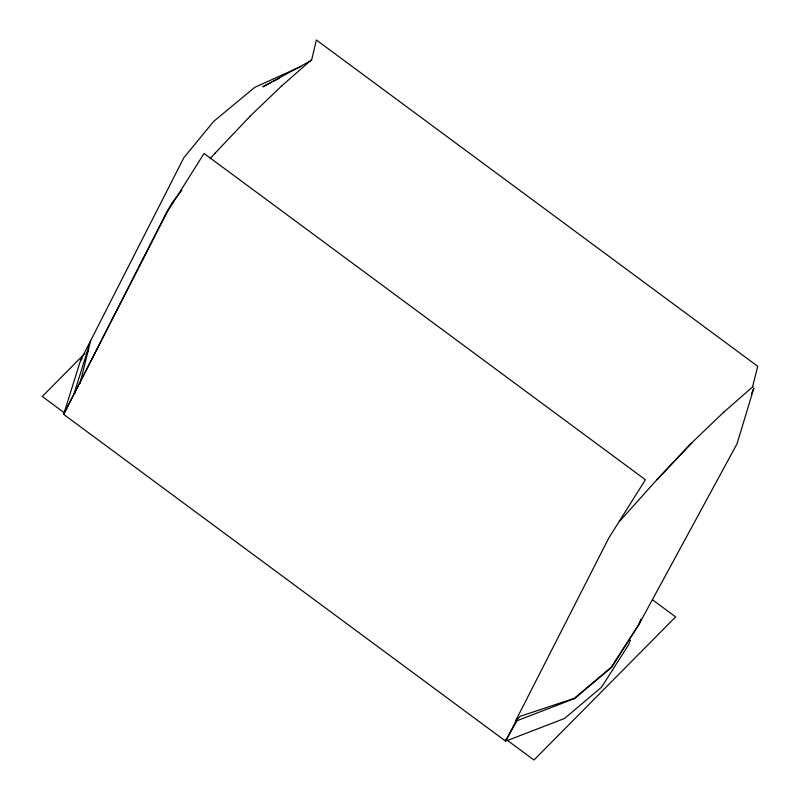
<?xml version="1.0" encoding="UTF-8"?>
<svg xmlns="http://www.w3.org/2000/svg" width="800" height="800" viewBox="0 0 800 800"><rect width="100%" height="100%" fill="white"/><g stroke="black" fill="none" stroke-linecap="round" stroke-linejoin="round"><path stroke-width="1.2" d="M752.47 387.1L757.73 366.3L316.37 40L311.58 60.32L262.8 86.8L271.58 82.29M79.91 383.76L90.67 340.61L73.83 394.39L75.36 392.84M300.91 66.52L254.72 87.38L213.69 121.38L183.93 157.57L80.49 360.6L63.65 414.37L505.46 741.01L516.87 720.99L515.56 720.96L608.83 537.92L645.42 479.75L204.06 153.45L167.46 211.62L63.65 414.37L167.1 211.35L171.76 203.28L181.85 190.28M515.56 720.96L520.15 716.33L574.43 698.26L611.2 667.25L639.34 623.72L641.19 619.14L638.76 624.8L611.72 667.23L574.72 698.48L515.85 721.18L505.67 741.16L564.54 718.46L601.54 687.21L628.58 644.79L630.44 640.22M751.53 393.77L753.91 388.01L736.98 443.92L639.34 623.72M80.49 360.6L82.06 358.68M86.01 353.89L88.38 351.01M210.11 158.76L215.22 153.07M619.41 521.51L656.95 479.65L692.06 442.53M215.1 153.19L250.33 115.96M656.83 479.77L691.82 442.77L723.71 412.2M310.74 60.52L311.21 60.05L281.63 85.98M84.24 354.08L42.27 396.48L64.34 412.8M250.09 116.19L281.98 85.63M723.36 412.56L752.94 386.62M273.77 81.16L279.26 78.35M652.55 599.83L675.63 616.9L533.97 760L505.87 739.23"/></g></svg>
